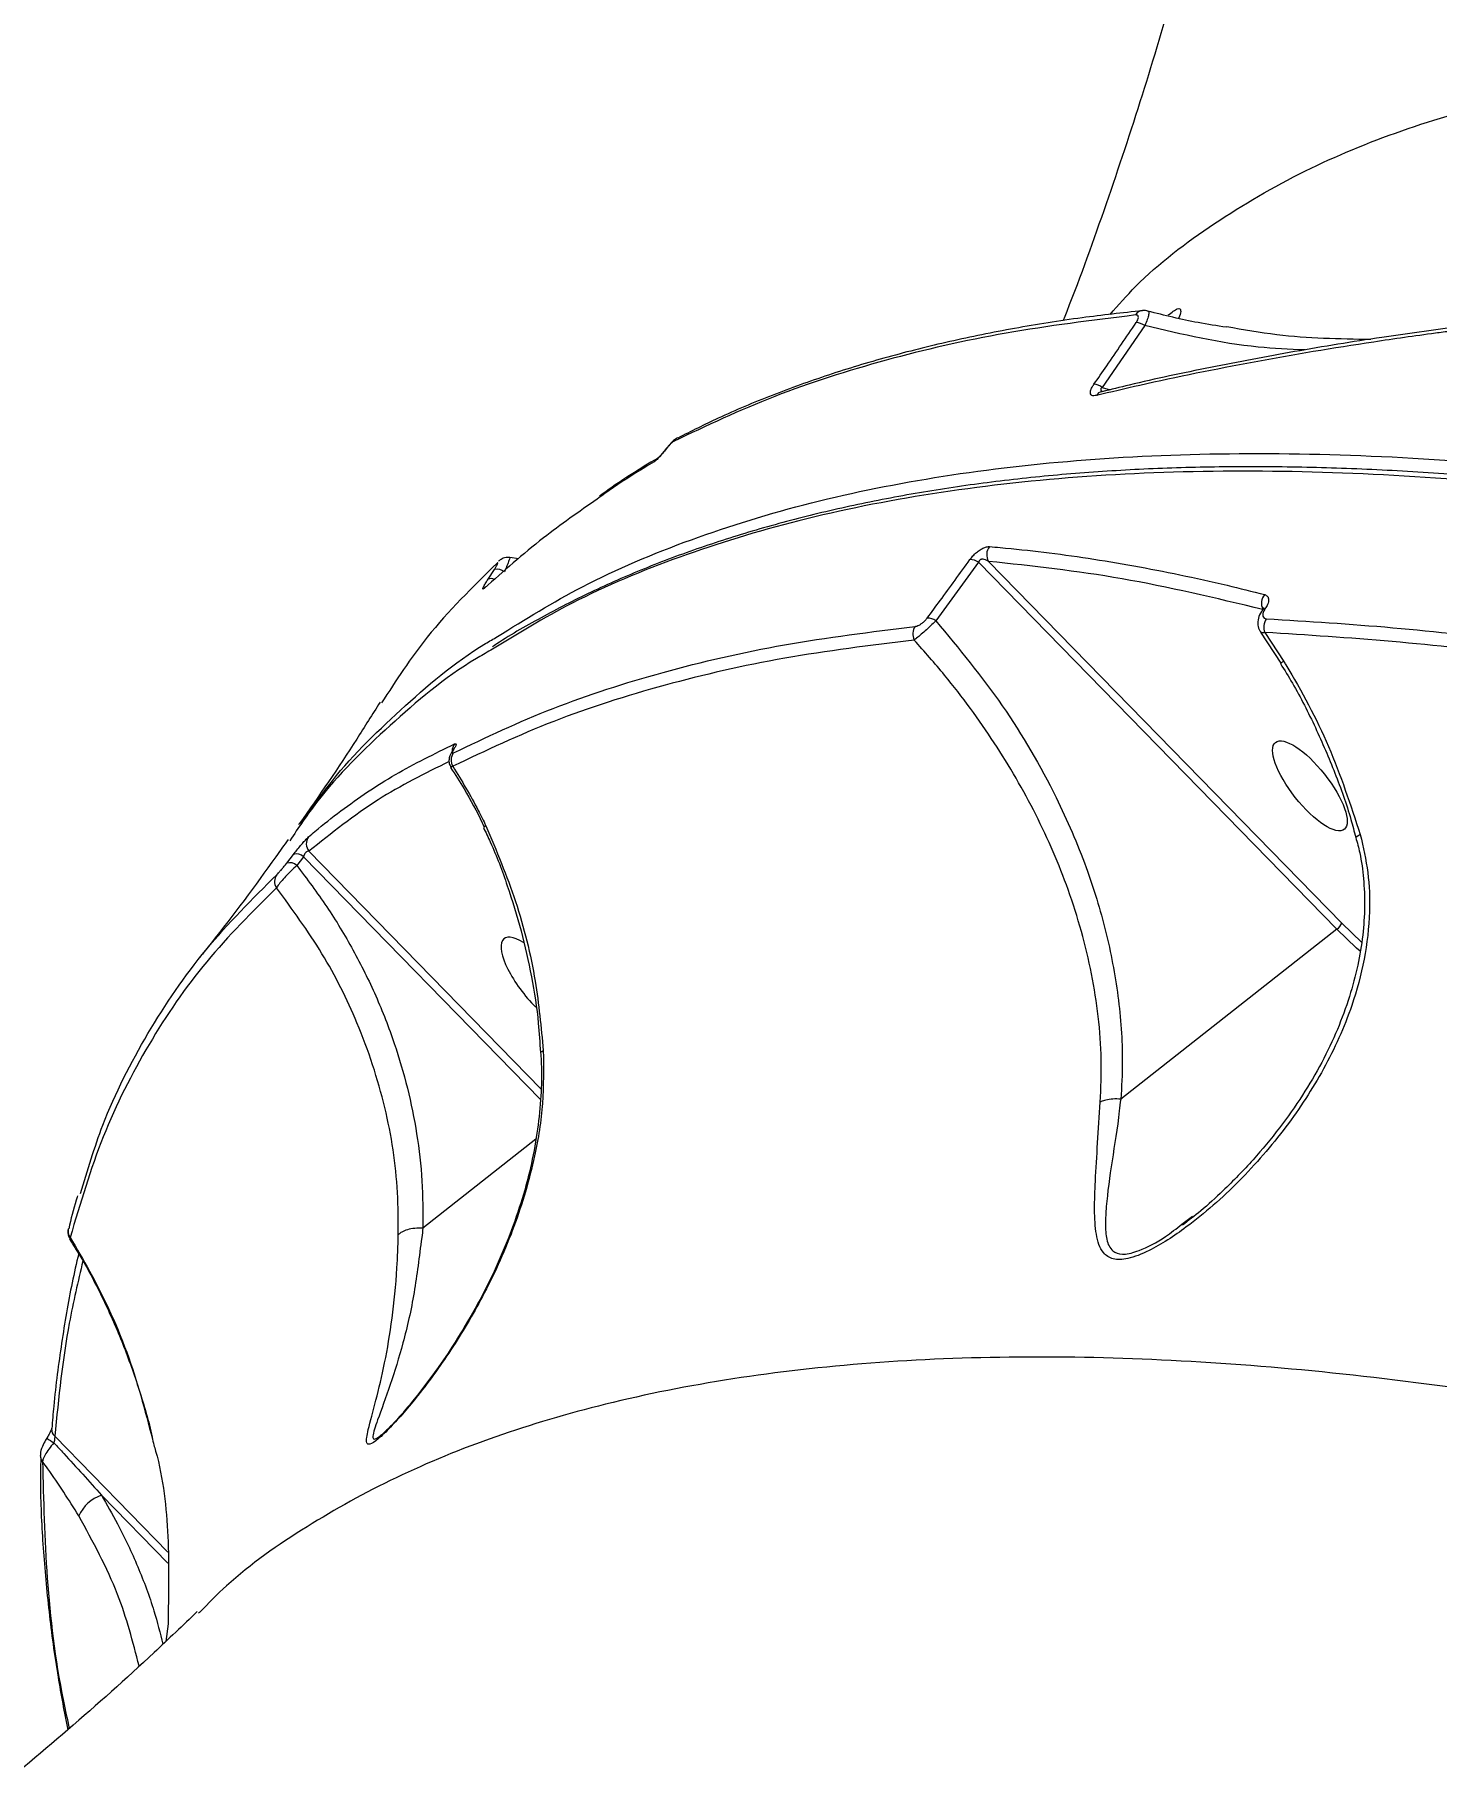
# Model space of a CAD drawing. Header units: millimetres. Extents: x -7151 to 6134, y -5040 to 5562.
# Drawn here: x -1906.1 to -1788, y -645.9 to -500.6 of the extents above; entities that cross this region are included whole.
import ezdxf

# ---------------------------------------------------------------- set-up
doc = ezdxf.new("R2010")
doc.units = ezdxf.units.MM
for name, color, linetype in [('DIKOM_ОБЪЕКТ', 7, 'Continuous'), ('DIKOM_РАЗМЕР_ЗОНА', 7, 'Continuous'), ('DIKOM_РАЗМЕР_ОБЪЕКТА', 7, 'Continuous')]:
    doc.layers.add(name, color=color, linetype=linetype)
doc.styles.add('style1', font='arial.ttf', dxfattribs={"width": 0.8})
doc.dimstyles.new('1-50', dxfattribs={"dimtxt": 300, "dimasz": 200, "dimexe": 100, "dimexo": 0, "dimgap": 100, "dimtad": 1, "dimtxsty": 'style1', "dimcen": 200, "dimclrd": 7, "dimclre": 7, "dimclrt": 7, "dimadec": 1, "dimazin": 2, "dimtfac": 1, "dimtmove": 0, "dimatfit": 2, "dimfxl": 0, "dimlwd": 25, "dimlwe": 18, "dimarcsym": 0})

# ---------------------------------------------------------------- blocks, each defined once
blk = doc.blocks.new('*D0')
at = {"layer": 'Defpoints', "color": 0, "transparency": 16777216}
for p in [(4133.55, 168.74), (-4567.47, -1241.13), (4133.55, -4153.12)]:
    blk.add_point(p, dxfattribs=at)
at = {"layer": 'DIKOM_РАЗМЕР_ОБЪЕКТА', "color": 7, "lineweight": 18, "transparency": 16777216}
for p, q in [((4133.55, 168.74), (4133.55, -4253.12)), ((-4567.47, -1241.13), (-4567.47, -4253.12))]:
    blk.add_line(p, q, dxfattribs=at)
at = {"layer": 'DIKOM_РАЗМЕР_ОБЪЕКТА', "color": 7, "lineweight": 25, "transparency": 16777216}
blk.add_line((-4367.47, -4153.12), (3933.55, -4153.12), dxfattribs=at)
at = {"layer": 'DIKOM_РАЗМЕР_ОБЪЕКТА', "color": 7, "transparency": 16777216}
for points in [[(-4367.47, -4119.79), (-4367.47, -4186.45), (-4567.47, -4153.12)], [(3933.55, -4119.79), (3933.55, -4186.45), (4133.55, -4153.12)]]:
    blk.add_solid(points, dxfattribs=at)
at = {"layer": 'DIKOM_РАЗМЕР_ОБЪЕКТА', "color": 7, "transparency": 16777216, "insert": (150.61, -3899.95), "char_height": 300, "attachment_point": 5, "style": 'style1'}
blk.add_mtext('8700', dxfattribs=at)
blk = doc.blocks.new('*D3')
at = {"layer": 'Defpoints', "color": 0, "transparency": 16777216}
for p in [(6133.55, 253.24), (-5802.46, -2467.19), (6133.55, -4939.78)]:
    blk.add_point(p, dxfattribs=at)
at = {"layer": 'DIKOM_РАЗМЕР_ЗОНА', "color": 7, "lineweight": 18, "transparency": 16777216}
for p, q in [((6133.55, 253.24), (6133.55, -5039.78)), ((-5802.46, -2467.19), (-5802.46, -5039.78))]:
    blk.add_line(p, q, dxfattribs=at)
at = {"layer": 'DIKOM_РАЗМЕР_ЗОНА', "color": 7, "lineweight": 25, "transparency": 16777216}
blk.add_line((-5602.46, -4939.78), (5933.55, -4939.78), dxfattribs=at)
at = {"layer": 'DIKOM_РАЗМЕР_ЗОНА', "color": 7, "transparency": 16777216}
for points in [[(-5602.46, -4906.44), (-5602.46, -4973.11), (-5802.46, -4939.78)], [(5933.55, -4906.44), (5933.55, -4973.11), (6133.55, -4939.78)]]:
    blk.add_solid(points, dxfattribs=at)
at = {"layer": 'DIKOM_РАЗМЕР_ЗОНА', "color": 7, "transparency": 16777216, "insert": (186.61, -4686.61), "char_height": 300, "attachment_point": 5, "style": 'style1'}
blk.add_mtext('11950', dxfattribs=at)

msp = doc.modelspace()

# ---------------------------------------------------------------- linework, layer by layer
at = {"layer": 'DIKOM_ОБЪЕКТ', "color": 7, "linetype": 'Continuous', "lineweight": 15}
for p, q in [((-1812.569, -525.096), (-1816.14, -530.303)), ((-1816.14, -530.303), (-1815.486, -530.5)), ((-1816.195, -530.649), (-1816.178, -530.645)), ((-1865.279, -544.752), (-1866.029, -544.616)), ((-1825.725, -544.956), (-1795.974, -575.424)), ((-1867.86, -546.446), (-1867.34, -545.642)), ((-1826.556, -545.031), (-1830.157, -549.962)), ((-1796.38, -575.935), (-1826.556, -545.031)), ((-1868.05, -547.065), (-1868.05, -547.065)), ((-1802.83, -550.91), (-1801.097, -553.532)), ((-1802.45, -550.943), (-1800.865, -553.374)), ((-1884.827, -570.367), (-1884.258, -569.632)), ((-1882.95, -569.363), (-1863.421, -589.364)), ((-1883.405, -569.825), (-1883.975, -570.562)), ((-1863.447, -590.264), (-1883.405, -569.825)), ((-1796.38, -575.935), (-1814.57, -590.234)), ((-1863.848, -593.62), (-1873.365, -601.101)), ((-1809.441, -600.776), (-1808.537, -600.103)), ((-1903.061, -601.885), (-1903.092, -601.981)), ((-1904.626, -617.981), (-1904.624, -617.963)), ((-1904.365, -618.627), (-1894.836, -628.385)), ((-1894.834, -629.314), (-1900.427, -623.586)), ((-1892.182, -633.464), (-1892.247, -633.527)), ((-1894.819, -634.413), (-1895.01, -635.905))]:
    msp.add_line(p, q, dxfattribs=at)
at = {"layer": 'DIKOM_ОБЪЕКТ', "color": 7, "linetype": 'Continuous', "lineweight": 15, "flags": 128}
for points in [[(-1868.188, -547.229), (-1868.094, -547.108), (-1868.05, -547.065)], [(-1870.864, -560.892), (-1870.851, -560.872), (-1870.76, -560.774)], [(-1868.05, -567.225), (-1868.158, -567.298), (-1868.192, -567.337)], [(-1868.192, -567.337), (-1868.192, -567.338), (-1868.191, -567.339)], [(-1795.974, -575.424), (-1794.293, -577.037), (-1794.292, -577.038)], [(-1794.436, -577.787), (-1794.738, -577.516), (-1796.38, -575.935)]]:
    msp.add_lwpolyline(points, dxfattribs=at)
at = {"layer": 'DIKOM_ОБЪЕКТ', "color": 7, "linetype": 'Continuous', "lineweight": 15}
for centre, radius, start, end in [((-1812.666, -524.623), 0.798, 95.59725, 148.41352), ((-1813.402, -526.332), 1.491, 56.03892, 85.64504), ((-1816.987, -531.511), 1.476, 54.95585, 84.74112), ((-1816.027, -531.338), 0.709, 103.71768, 150.35298), ((-1851.527, -535.305), 0.845, 116.3685, 147.70379), ((-1853.196, -536.991), 0.813, 121.05361, 147.9766), ((-1827.278, -546.06), 1.258, 54.95842, 90.62554), ((-1824.788, -544.393), 1.092, 141.51482, 211.02191), ((-1867.642, -547.035), 0.628, 60.50209, 110.32227), ((-1867.111, -546.603), 0.987, 50.82555, 103.36217), ((-1801.613, -548.487), 1.124, 138.99131, 205.76832), ((-1802.447, -549.218), 0.276, 85.54435, 141.73845), ((-1830.983, -551.079), 1.118, 144.2425, 206.31825), ((-1830.89, -550.97), 1.246, 53.93276, 89.70247), ((-1801.347, -550.484), 1.195, 144.26742, 202.61306), ((-1799.944, -555.01), 1.877, 119.36045, 128.58448), ((-1869.915, -560.923), 0.982, 142.37277, 180.78743), ((-1869.98, -561.681), 1.009, 143.71954, 211.52347), ((-1882.197, -568.735), 0.981, 143.78791, 219.8304), ((-1883.992, -570.439), 0.85, 46.30301, 108.2387), ((-1884.563, -571.174), 0.848, 46.13358, 108.10748), ((-1884.887, -571.909), 0.962, 143.4076, 213.68199), ((-1797.048, -574.986), 1.16, 305.16181, 337.81939), ((-1902.355, -601.35), 0.886, 166.58161, 217.12691), ((-1886.405, -590.215), 34.113, 236.90403, 238.10524), ((-1903.794, -618.02), 0.833, 177.31335, 226.6976), ((-1904.731, -620.229), 0.845, 181.36745, 218.7325), ((-1899.368, -626.666), 3.257, 108.97707, 155.76999), ((-2079.514, -295.771), 486.881, 299.70349, 316.63633)]:
    msp.add_arc(centre, radius, start, end, dxfattribs=at)
msp.add_ellipse((-1798.656, -563.856), major_axis=(2.898, -3.658), ratio=0.3365328, dxfattribs=at)
for start_param, end_param in [(3.2705296, 5.0436079), (2.3830364, 3.2705296)]:
    msp.add_ellipse((-1863.629, -580.384), major_axis=(2.898, -3.658), ratio=0.3365328, start_param=start_param, end_param=end_param, dxfattribs=at)
for points, knots in [([(-1806.67, -483.124), (-1807.018, -484.656), (-1808.084, -489.343), (-1810.175, -497.065), (-1812.918, -506.313), (-1816.004, -515.448), (-1818.184, -521.582), (-1819.426, -524.625), (-1819.456, -524.698)], [0, 0, 0, 0, 0.1069035, 0.3270397, 0.5483951, 0.7709071, 0.9944836, 1, 1, 1, 1]), ([(-1815.486, -524.166), (-1814.786, -523.369), (-1812.262, -520.491), (-1806.824, -516.403), (-1799.362, -512.008), (-1791.057, -508.569), (-1782.094, -505.961), (-1772.21, -504.114), (-1761.409, -503.055), (-1749.705, -502.804), (-1737.431, -503.356), (-1724.659, -504.668), (-1711.468, -506.685), (-1697.574, -509.439), (-1682.981, -512.963), (-1667.763, -517.199), (-1657.216, -520.626), (-1651.944, -522.339)], [0, 0, 0, 0, 0.0279772, 0.1009053, 0.1738339, 0.2423302, 0.3108796, 0.3793764, 0.4498698, 0.5204187, 0.5909126, 0.6581698, 0.7254759, 0.7927332, 0.8618044, 0.9309276, 1, 1, 1, 1]), ([(-1813.346, -524.205), (-1817.036, -524.664), (-1824.415, -525.583), (-1834.506, -527.92), (-1843.917, -530.906), (-1849.467, -533.538), (-1852.242, -534.853)], [0, 0, 0, 0, 0.2486153, 0.4972332, 0.7486167, 1, 1, 1, 1]), ([(-1812.744, -523.845), (-1814.454, -524.032), (-1818.145, -524.437), (-1823.556, -525.31), (-1829.019, -526.409), (-1834.242, -527.717), (-1839.233, -529.227), (-1843.988, -530.947), (-1848.226, -532.715), (-1850.769, -534.004), (-1851.892, -534.573)], [0, 0, 0, 0, 0.11321359, 0.2443173, 0.37524928, 0.50576824, 0.63591419, 0.76612988, 0.89671191, 1, 1, 1, 1]), ([(-1813.289, -524.846), (-1813.259, -524.799), (-1813.183, -524.68), (-1813.104, -524.49), (-1813.095, -524.32), (-1813.172, -524.209), (-1813.284, -524.206), (-1813.346, -524.205)], [0, 0, 0, 0, 0.1208302, 0.3075601, 0.5229591, 0.7374192, 1, 1, 1, 1]), ([(-1812.305, -523.873), (-1812.369, -523.854), (-1812.52, -523.809), (-1812.669, -523.828), (-1812.755, -523.839)], [0, 0, 0, 0, 0.4219603, 1, 1, 1, 1]), ([(-1812.304, -523.885), (-1812.286, -523.883), (-1812.215, -523.875), (-1812.208, -524.069), (-1812.296, -524.445), (-1812.445, -524.825), (-1812.548, -525.049), (-1812.569, -525.096)], [0, 0, 0, 0, 0.0994429, 0.3899208, 0.6664306, 0.9308128, 1, 1, 1, 1]), ([(-1805.689, -525.238), (-1806.485, -525.117), (-1808.714, -524.778), (-1810.899, -524.236), (-1812.304, -523.887)], [0, 0, 0, 0, 0.3571368, 1, 1, 1, 1]), ([(-1810.592, -524.204), (-1810.301, -523.986), (-1809.698, -523.535), (-1809.501, -523.762), (-1809.548, -524.131), (-1809.688, -524.42), (-1809.715, -524.475)], [0, 0, 0, 0, 0.3040788, 0.6296134, 0.9291451, 1, 1, 1, 1]), ([(-1816.852, -530.041), (-1816.492, -529.525), (-1815.289, -527.802), (-1814.113, -526.063), (-1813.289, -524.846)], [0, 0, 0, 0, 0.29966177, 1, 1, 1, 1]), ([(-1786.775, -525.571), (-1787.213, -525.628), (-1789.406, -525.916), (-1795.032, -526.718), (-1803.422, -528.126), (-1811.117, -529.688), (-1815.425, -530.701), (-1816.643, -530.987)], [0, 0, 0, 0, 0.04137431, 0.20687375, 0.53814958, 0.86943347, 1, 1, 1, 1]), ([(-1786.27, -525.22), (-1788.389, -525.503), (-1793.047, -526.127), (-1799.971, -527.265), (-1807.058, -528.606), (-1812.454, -529.742), (-1815.408, -530.478), (-1816.172, -530.668)], [0, 0, 0, 0, 0.200193, 0.4400578, 0.6789812, 0.9169861, 1, 1, 1, 1]), ([(-1799.098, -527.152), (-1800.405, -527.094), (-1804.959, -526.892), (-1809.402, -525.843), (-1812.569, -525.096)], [0, 0, 0, 0, 0.28699134, 1, 1, 1, 1]), ([(-1805.663, -525.175), (-1804.258, -525.424), (-1800.258, -526.134), (-1796.183, -526.204), (-1793.54, -526.249)], [0, 0, 0, 0, 0.3511071, 1, 1, 1, 1]), ([(-1816.643, -530.987), (-1816.779, -531.003), (-1817.005, -531.031), (-1817.155, -530.862), (-1817.153, -530.614), (-1817.033, -530.318), (-1816.906, -530.124), (-1816.852, -530.041)], [0, 0, 0, 0, 0.3037862, 0.5023398, 0.7016946, 0.8733379, 1, 1, 1, 1]), ([(-1816.14, -530.303), (-1816.173, -530.325), (-1816.228, -530.361), (-1816.271, -530.423), (-1816.282, -530.476), (-1816.264, -530.529), (-1816.228, -530.572), (-1816.191, -530.589), (-1816.178, -530.595)], [0, 0, 0, 0, 0.2350941, 0.3921653, 0.5174894, 0.6866102, 0.8938504, 1, 1, 1, 1]), ([(-1816.196, -530.648), (-1816.2, -530.649), (-1816.209, -530.652), (-1816.203, -530.651), (-1816.2, -530.651)], [0, 0, 0, 0, 0.4336606, 1, 1, 1, 1]), ([(-1851.911, -534.556), (-1851.972, -534.59), (-1852.148, -534.686), (-1852.409, -534.923), (-1852.74, -535.28), (-1852.955, -535.57), (-1853.047, -535.694)], [0, 0, 0, 0, 0.1369152, 0.3942248, 0.7407952, 1, 1, 1, 1]), ([(-1867.086, -551.291), (-1864.752, -549.842), (-1859.764, -546.744), (-1850.903, -543.003), (-1840.794, -539.876), (-1829.691, -537.642), (-1817.661, -536.26), (-1804.743, -535.735), (-1791, -536.066), (-1776.495, -537.252), (-1761.974, -539.206), (-1747.564, -541.792), (-1733.38, -544.878), (-1718.713, -548.592), (-1703.63, -552.918), (-1688.267, -557.813), (-1672.665, -563.264), (-1658.521, -568.586), (-1649.491, -572.242), (-1645.812, -573.731)], [0, 0, 0, 0, 0.0569205, 0.1216363, 0.1861487, 0.2506605, 0.3153765, 0.3801956, 0.4450145, 0.5097308, 0.5742427, 0.6297195, 0.685491, 0.741328, 0.797165, 0.8529365, 0.9076538, 0.9623711, 1, 1, 1, 1]), ([(-1852.926, -535.56), (-1853.034, -535.697), (-1853.251, -535.973), (-1853.569, -536.31), (-1853.775, -536.49), (-1853.865, -536.547), (-1853.885, -536.56)], [0, 0, 0, 0, 0.3053655, 0.611559, 0.9126129, 1, 1, 1, 1]), ([(-1852.826, -535.392), (-1852.888, -535.478), (-1853.04, -535.684), (-1853.277, -535.966), (-1853.478, -536.176), (-1853.586, -536.272), (-1853.629, -536.304), (-1853.622, -536.299), (-1853.621, -536.298)], [0, 0, 0, 0, 0.1989719, 0.4811006, 0.7022297, 0.8656552, 0.9763054, 1, 1, 1, 1]), ([(-1852.242, -534.853), (-1852.259, -534.863), (-1852.322, -534.899), (-1852.472, -535.028), (-1852.696, -535.266), (-1852.85, -535.462), (-1852.926, -535.56)], [0, 0, 0, 0, 0.1085106, 0.3983102, 0.6996003, 1, 1, 1, 1]), ([(-1646.883, -575.247), (-1650.563, -573.758), (-1660.475, -569.745), (-1676.337, -563.815), (-1694.311, -557.667), (-1711.984, -552.252), (-1729.285, -547.61), (-1746.143, -543.778), (-1762.186, -540.84), (-1777.379, -538.786), (-1791.705, -537.584), (-1805.397, -537.217), (-1818.381, -537.72), (-1830.588, -539.116), (-1841.762, -541.366), (-1851.852, -544.47), (-1860.54, -548.089), (-1865.407, -551.069), (-1867.642, -552.438)], [0, 0, 0, 0, 0.0377969, 0.1018236, 0.165899, 0.2299264, 0.2958128, 0.3617532, 0.4276401, 0.4916667, 0.5557423, 0.6197695, 0.6856563, 0.7515966, 0.8174829, 0.8815089, 0.9455845, 1, 1, 1, 1]), ([(-1646.246, -574.903), (-1647.544, -574.366), (-1651.972, -572.536), (-1659.445, -569.6), (-1668.646, -566.097), (-1677.72, -562.799), (-1686.656, -559.698), (-1695.451, -556.798), (-1704.11, -554.096), (-1712.637, -551.59), (-1721.035, -549.28), (-1729.305, -547.165), (-1737.449, -545.244), (-1745.471, -543.518), (-1753.372, -541.986), (-1761.145, -540.65), (-1768.766, -539.513), (-1776.204, -538.583), (-1783.436, -537.862), (-1790.461, -537.35), (-1797.28, -537.046), (-1803.898, -536.95), (-1810.316, -537.061), (-1816.536, -537.38), (-1822.56, -537.906), (-1828.389, -538.641), (-1834.025, -539.585), (-1839.465, -540.739), (-1844.696, -542.098), (-1849.697, -543.66), (-1854.446, -545.421), (-1858.946, -547.371), (-1863.167, -549.536), (-1866.008, -551.133), (-1867.374, -552.064), (-1867.494, -552.145)], [0, 0, 0, 0, 0.01328186, 0.04529186, 0.07731374, 0.10918977, 0.14092106, 0.17254241, 0.20408877, 0.23559802, 0.26710586, 0.29864146, 0.33023396, 0.36192209, 0.39373928, 0.42572289, 0.45777732, 0.48973513, 0.52153639, 0.55321687, 0.58481379, 0.61636163, 0.64789645, 0.67944991, 0.71104781, 0.74272538, 0.77451639, 0.80645522, 0.83850939, 0.87051664, 0.90232959, 0.93398936, 0.96552716, 0.99697434, 1, 1, 1, 1]), ([(-1853.885, -536.56), (-1854.143, -536.718), (-1855.431, -537.509), (-1857.082, -538.532), (-1858.341, -539.458), (-1858.675, -539.704)], [0, 0, 0, 0, 0.1551677, 0.7759084, 1, 1, 1, 1]), ([(-1853.618, -536.299), (-1853.701, -536.347), (-1855.318, -537.283), (-1856.94, -538.335), (-1858.383, -539.383), (-1858.48, -539.453)], [0, 0, 0, 0, 0.0476977, 0.9362121, 1, 1, 1, 1]), ([(-1858.675, -539.704), (-1860.215, -540.781), (-1863.642, -543.177), (-1866.574, -545.79), (-1868.188, -547.229)], [0, 0, 0, 0, 0.4493168, 1, 1, 1, 1]), ([(-1866.035, -544.651), (-1866.049, -544.646), (-1866.151, -544.609), (-1866.347, -544.627), (-1866.583, -544.682), (-1866.769, -544.776), (-1866.902, -544.874), (-1866.964, -544.934), (-1866.993, -544.961)], [0, 0, 0, 0, 0.0377092, 0.2870244, 0.4995063, 0.687001, 0.8544604, 1, 1, 1, 1]), ([(-1866.035, -544.649), (-1866.034, -544.647), (-1866.016, -544.614), (-1866.052, -544.739), (-1866.16, -545.033), (-1866.321, -545.438), (-1866.443, -545.73), (-1866.488, -545.837)], [0, 0, 0, 0, 0.0128346, 0.2903442, 0.5650271, 0.8397651, 1, 1, 1, 1]), ([(-1830.884, -549.724), (-1830.521, -549.235), (-1829.31, -547.603), (-1828.123, -545.956), (-1827.292, -544.803)], [0, 0, 0, 0, 0.29963751, 1, 1, 1, 1]), ([(-1827.292, -544.803), (-1827.212, -544.699), (-1827.05, -544.49), (-1826.742, -544.2), (-1826.423, -543.964), (-1826.102, -543.794), (-1825.837, -543.712), (-1825.7, -543.713), (-1825.644, -543.713)], [0, 0, 0, 0, 0.1642667, 0.3291066, 0.4897089, 0.6616052, 0.861281, 1, 1, 1, 1]), ([(-1825.725, -544.956), (-1825.772, -544.926), (-1825.883, -544.856), (-1826.059, -544.785), (-1826.224, -544.76), (-1826.335, -544.776), (-1826.403, -544.802), (-1826.46, -544.839), (-1826.508, -544.894), (-1826.541, -544.96), (-1826.551, -545.006), (-1826.556, -545.031)], [0, 0, 0, 0, 0.1853364, 0.4305531, 0.6103454, 0.6934336, 0.7463844, 0.8083033, 0.866777, 0.9297972, 1, 1, 1, 1]), ([(-1802.611, -549.002), (-1806.622, -548.048), (-1814.656, -546.138), (-1822.031, -545.35), (-1825.725, -544.956)], [0, 0, 0, 0, 0.49917979, 1, 1, 1, 1]), ([(-1825.644, -543.713), (-1825.342, -543.738), (-1823.834, -543.865), (-1819.854, -544.288), (-1813.542, -545.248), (-1807.275, -546.546), (-1803.522, -547.484), (-1802.461, -547.75)], [0, 0, 0, 0, 0.0413708, 0.2068695, 0.5381556, 0.8694348, 1, 1, 1, 1]), ([(-1867.105, -545.102), (-1869.16, -547.112), (-1872.847, -550.719), (-1875.619, -554.986), (-1876.846, -556.874)], [0, 0, 0, 0, 0.5573138, 1, 1, 1, 1]), ([(-1868.188, -547.229), (-1868.231, -547.264), (-1868.317, -547.333), (-1868.322, -547.261), (-1868.234, -547.063), (-1868.071, -546.778), (-1867.927, -546.551), (-1867.86, -546.446)], [0, 0, 0, 0, 0.2131233, 0.4265165, 0.6305853, 0.8288943, 1, 1, 1, 1]), ([(-1867.34, -545.642), (-1867.294, -545.571), (-1867.199, -545.42), (-1867.092, -545.23), (-1867.032, -545.097), (-1867.03, -545.043), (-1867.08, -545.082), (-1867.105, -545.102)], [0, 0, 0, 0, 0.1797397, 0.3800286, 0.581193, 0.7906257, 1, 1, 1, 1]), ([(-1802.461, -547.75), (-1802.371, -547.791), (-1802.192, -547.874), (-1802.115, -548.171), (-1802.182, -548.539), (-1802.349, -548.816), (-1802.425, -548.942)], [0, 0, 0, 0, 0.2591805, 0.5177561, 0.7812303, 1, 1, 1, 1]), ([(-1802.657, -549.053), (-1802.768, -549.232), (-1802.99, -549.591), (-1803.071, -550.151), (-1803.003, -550.62), (-1802.848, -550.822), (-1802.798, -550.886)], [0, 0, 0, 0, 0.3092867, 0.6198139, 0.8791118, 1, 1, 1, 1]), ([(-1802.555, -548.842), (-1802.554, -548.839), (-1802.552, -548.829), (-1802.579, -548.905), (-1802.62, -548.99), (-1802.665, -549.048), (-1802.666, -549.049)], [0, 0, 0, 0, 0.185582, 0.5829026, 0.9910809, 1, 1, 1, 1]), ([(-1802.425, -548.942), (-1802.448, -548.977), (-1802.54, -549.116), (-1802.63, -549.349), (-1802.63, -549.582), (-1802.53, -549.744), (-1802.388, -549.772), (-1802.317, -549.786)], [0, 0, 0, 0, 0.0799337, 0.3181459, 0.5556443, 0.7774705, 1, 1, 1, 1]), ([(-1870.793, -561.084), (-1868.049, -559.781), (-1862.561, -557.175), (-1853.199, -554.186), (-1843.082, -551.823), (-1835.621, -550.891), (-1831.891, -550.425)], [0, 0, 0, 0, 0.2486155, 0.4972312, 0.7486175, 1, 1, 1, 1]), ([(-1830.157, -549.962), (-1830.303, -550.104), (-1830.597, -550.388), (-1831.074, -550.82), (-1831.512, -551.2), (-1831.812, -551.445), (-1831.943, -551.543), (-1831.985, -551.574)], [0, 0, 0, 0, 0.2220552, 0.4443254, 0.6650567, 0.8922581, 1, 1, 1, 1]), ([(-1831.891, -550.425), (-1831.881, -550.424), (-1831.815, -550.416), (-1831.679, -550.377), (-1831.469, -550.269), (-1831.256, -550.118), (-1831.049, -549.929), (-1830.939, -549.792), (-1830.884, -549.724)], [0, 0, 0, 0, 0.0355384, 0.2575359, 0.4483567, 0.6282063, 0.8143116, 1, 1, 1, 1]), ([(-1830.157, -549.962), (-1828.219, -552.305), (-1824.345, -556.989), (-1820.259, -564.054), (-1817.487, -570.46), (-1815.762, -576.075), (-1814.723, -581.555), (-1814.369, -586.302), (-1814.517, -589.184), (-1814.57, -590.234)], [0, 0, 0, 0, 0.1992601, 0.3984564, 0.5429336, 0.6708096, 0.7989908, 0.9267418, 1, 1, 1, 1]), ([(-1802.317, -549.786), (-1798.796, -550.003), (-1791.754, -550.435), (-1780.622, -551.699), (-1769.117, -553.374), (-1761.103, -554.902), (-1757.095, -555.666)], [0, 0, 0, 0, 0.2491245, 0.4982459, 0.7491246, 1, 1, 1, 1]), ([(-1883.686, -567.234), (-1882.922, -566.088), (-1880.544, -562.516), (-1875.298, -557.416), (-1870.496, -553.26), (-1867.42, -551.484), (-1867.086, -551.291)], [0, 0, 0, 0, 0.1820383, 0.567207, 0.9529883, 1, 1, 1, 1]), ([(-1831.985, -551.574), (-1835.671, -552.033), (-1843.043, -552.951), (-1853.123, -555.285), (-1862.524, -558.267), (-1868.068, -560.895), (-1870.84, -562.209)], [0, 0, 0, 0, 0.248616, 0.4972316, 0.7486155, 1, 1, 1, 1]), ([(-1816.308, -590.478), (-1816.263, -589.288), (-1816.128, -585.687), (-1816.876, -579.651), (-1818.8, -572.73), (-1821.62, -566.219), (-1825.133, -560.177), (-1828.676, -555.313), (-1831.119, -552.553), (-1831.985, -551.574)], [0, 0, 0, 0, 0.0853588, 0.2582634, 0.4312943, 0.5912914, 0.7518403, 0.9119615, 1, 1, 1, 1]), ([(-1802.45, -550.943), (-1802.564, -550.964), (-1802.74, -550.997), (-1802.779, -550.915), (-1802.793, -550.886)], [0, 0, 0, 0, 0.6477428, 1, 1, 1, 1]), ([(-1757.29, -556.822), (-1761.264, -556.064), (-1769.212, -554.548), (-1780.678, -552.871), (-1791.825, -551.599), (-1798.908, -551.162), (-1802.45, -550.943)], [0, 0, 0, 0, 0.2491187, 0.4982406, 0.7491183, 1, 1, 1, 1]), ([(-1867.642, -552.438), (-1868.05, -552.67), (-1871.25, -554.489), (-1876.198, -558.725), (-1881.465, -563.828), (-1883.835, -567.381), (-1884.565, -568.475)], [0, 0, 0, 0, 0.0562775, 0.4420983, 0.828228, 1, 1, 1, 1]), ([(-1801.139, -553.558), (-1800.797, -554.107), (-1799.714, -555.848), (-1798.163, -558.927), (-1796.521, -562.76), (-1795.402, -565.861), (-1794.931, -567.696), (-1794.802, -568.201)], [0, 0, 0, 0, 0.1209021, 0.3830669, 0.6433134, 0.9018762, 1, 1, 1, 1]), ([(-1800.865, -553.374), (-1800.806, -553.47), (-1799.394, -555.772), (-1796.867, -560.51), (-1795.239, -565.459), (-1794.417, -567.958)], [0, 0, 0, 0, 0.0209756, 0.5055735, 1, 1, 1, 1]), ([(-1876.965, -556.798), (-1877.616, -557.842), (-1879.781, -561.315), (-1882.123, -564.725), (-1883.803, -567.103), (-1883.826, -567.135)], [0, 0, 0, 0, 0.297738, 0.9904327, 1, 1, 1, 1]), ([(-1882.988, -568.155), (-1882.812, -568.004), (-1881.927, -567.247), (-1879.571, -565.389), (-1875.744, -562.802), (-1872.377, -561.15), (-1870.692, -560.324)], [0, 0, 0, 0, 0.0480591, 0.240321, 0.61988, 1, 1, 1, 1]), ([(-1870.854, -560.89), (-1870.941, -561.025), (-1871.079, -561.241), (-1871.172, -561.629), (-1871.155, -561.979), (-1871.05, -562.181), (-1870.997, -562.281)], [0, 0, 0, 0, 0.3700499, 0.590027, 0.7962533, 1, 1, 1, 1]), ([(-1870.76, -560.774), (-1870.787, -560.818), (-1870.855, -560.929), (-1870.905, -561.051), (-1870.896, -561.122), (-1870.827, -561.096), (-1870.793, -561.084)], [0, 0, 0, 0, 0.1836084, 0.4625498, 0.7309858, 1, 1, 1, 1]), ([(-1870.783, -560.754), (-1870.783, -560.754), (-1870.784, -560.754), (-1870.805, -560.798), (-1870.845, -560.86), (-1870.865, -560.892)], [0, 0, 0, 0, 0.186906, 0.5828964, 1, 1, 1, 1]), ([(-1870.692, -560.324), (-1870.647, -560.312), (-1870.557, -560.287), (-1870.563, -560.413), (-1870.648, -560.595), (-1870.735, -560.735), (-1870.76, -560.774)], [0, 0, 0, 0, 0.2927206, 0.5850102, 0.8819953, 1, 1, 1, 1]), ([(-1871.144, -561.803), (-1873.188, -562.819), (-1877.436, -564.931), (-1881.066, -567.849), (-1882.95, -569.363)], [0, 0, 0, 0, 0.48100352, 1, 1, 1, 1]), ([(-1871.024, -562.303), (-1870.638, -562.903), (-1869.667, -564.413), (-1868.751, -566.112), (-1868.252, -567.221), (-1868.197, -567.342)], [0, 0, 0, 0, 0.3696939, 0.9309212, 1, 1, 1, 1]), ([(-1870.84, -562.209), (-1870.912, -562.256), (-1871, -562.314), (-1870.985, -562.282), (-1870.982, -562.276)], [0, 0, 0, 0, 0.81333199, 1, 1, 1, 1]), ([(-1870.84, -562.209), (-1870.093, -563.428), (-1869.092, -565.062), (-1868.261, -566.788), (-1868.05, -567.225)], [0, 0, 0, 0, 0.7468327, 1, 1, 1, 1]), ([(-1884.258, -569.632), (-1884.161, -569.509), (-1883.968, -569.262), (-1883.651, -568.876), (-1883.364, -568.542), (-1883.13, -568.287), (-1883.035, -568.198), (-1882.988, -568.155)], [0, 0, 0, 0, 0.2064396, 0.4133768, 0.6141216, 0.8134403, 1, 1, 1, 1]), ([(-1868.257, -567.369), (-1868.061, -567.772), (-1867.289, -569.362), (-1866.214, -572.263), (-1865.038, -576.048), (-1864.177, -579.923), (-1863.634, -583.349), (-1863.508, -585.479), (-1863.46, -586.297)], [0, 0, 0, 0, 0.06795, 0.2678499, 0.469038, 0.6711458, 0.8737687, 1, 1, 1, 1]), ([(-1868.05, -567.225), (-1867.165, -569.325), (-1865.376, -573.568), (-1863.804, -579.965), (-1863.403, -584.199), (-1863.219, -586.149)], [0, 0, 0, 0, 0.3460035, 0.6987441, 1, 1, 1, 1]), ([(-1794.417, -567.958), (-1794.174, -569.019), (-1793.686, -571.144), (-1793.563, -574.705), (-1793.994, -578.483), (-1795.218, -582.985), (-1797.39, -587.78), (-1800.64, -592.728), (-1804.547, -597.247), (-1808.03, -600.302), (-1810.634, -602.118), (-1812.312, -603.086), (-1813.938, -603.734), (-1815.289, -603.785), (-1816.252, -603.132), (-1816.707, -601.663), (-1816.823, -599.567), (-1816.723, -596.978), (-1816.54, -593.975), (-1816.385, -591.644), (-1816.308, -590.478)], [0, 0, 0, 0, 0.0482062, 0.0964668, 0.156482, 0.2165955, 0.3050915, 0.393743, 0.4869562, 0.5799892, 0.6113358, 0.6426226, 0.6797843, 0.7100218, 0.7402856, 0.7862477, 0.8340948, 0.8820747, 0.9410315, 1, 1, 1, 1]), ([(-1794.796, -568.203), (-1794.677, -568.632), (-1794.363, -569.762), (-1794.11, -571.71), (-1794.015, -574.033), (-1794.175, -576.48), (-1794.602, -579.022), (-1795.312, -581.683), (-1796.322, -584.426), (-1797.651, -587.213), (-1799.282, -589.986), (-1801.218, -592.727), (-1803.455, -595.415), (-1805.698, -597.723), (-1807.715, -599.572), (-1808.879, -600.459), (-1809.398, -600.855)], [0, 0, 0, 0, 0.034541, 0.0909031, 0.1504749, 0.2134213, 0.2800397, 0.350639, 0.4282563, 0.5092483, 0.5942775, 0.6836763, 0.7774668, 0.875761, 0.9446141, 1, 1, 1, 1]), ([(-1794.742, -568.188), (-1794.752, -568.181), (-1794.789, -568.155), (-1794.661, -568.075), (-1794.507, -567.998), (-1794.439, -567.967), (-1794.417, -567.958)], [0, 0, 0, 0, 0.19853511, 0.71337963, 0.90790493, 1, 1, 1, 1]), ([(-1884.707, -568.374), (-1885.052, -568.859), (-1887.152, -571.809), (-1889.605, -575.147), (-1891.844, -577.919), (-1892.17, -578.323)], [0, 0, 0, 0, 0.143957, 0.8752085, 1, 1, 1, 1]), ([(-1882.95, -569.363), (-1882.982, -569.359), (-1883.045, -569.352), (-1883.146, -569.397), (-1883.22, -569.462), (-1883.277, -569.531), (-1883.316, -569.592), (-1883.369, -569.698), (-1883.389, -569.769), (-1883.405, -569.825)], [0, 0, 0, 0, 0.20674883, 0.40490711, 0.53984246, 0.59053649, 0.72942547, 0.7856667, 1, 1, 1, 1]), ([(-1883.975, -570.562), (-1884.134, -570.71), (-1884.452, -571.005), (-1884.928, -571.494), (-1885.327, -571.942), (-1885.576, -572.26), (-1885.658, -572.395), (-1885.687, -572.443)], [0, 0, 0, 0, 0.22229145, 0.44478651, 0.66375508, 0.88061037, 1, 1, 1, 1]), ([(-1885.659, -571.335), (-1885.635, -571.312), (-1885.579, -571.258), (-1885.438, -571.106), (-1885.246, -570.884), (-1885.027, -570.622), (-1884.893, -570.452), (-1884.827, -570.367)], [0, 0, 0, 0, 0.1487972, 0.3487873, 0.5572328, 0.7789596, 1, 1, 1, 1]), ([(-1883.975, -570.562), (-1883.114, -571.707), (-1881.393, -573.997), (-1879.181, -577.677), (-1877.269, -581.521), (-1875.263, -586.653), (-1873.974, -591.894), (-1873.365, -597.123), (-1873.365, -599.775), (-1873.365, -601.101)], [0, 0, 0, 0, 0.1264503, 0.252901, 0.3828696, 0.5128376, 0.7531085, 0.8765571, 1, 1, 1, 1]), ([(-1885.687, -572.443), (-1887.717, -574.465), (-1891.778, -578.511), (-1896.582, -585.556), (-1900.503, -593.253), (-1902.209, -599.008), (-1903.061, -601.885)], [0, 0, 0, 0, 0.2484747, 0.4969495, 0.7484731, 1, 1, 1, 1]), ([(-1902.189, -598.169), (-1901.604, -596.227), (-1900.162, -591.447), (-1896.628, -584.597), (-1891.832, -577.488), (-1887.717, -573.386), (-1885.659, -571.335)], [0, 0, 0, 0, 0.1844475, 0.4540944, 0.7270484, 1, 1, 1, 1]), ([(-1875.428, -601.672), (-1875.431, -600.477), (-1875.438, -596.889), (-1876.383, -590.845), (-1878.606, -584.097), (-1881.706, -577.873), (-1884.352, -574.263), (-1885.687, -572.443)], [0, 0, 0, 0, 0.116112, 0.3488586, 0.5873449, 0.7918586, 1, 1, 1, 1]), ([(-1645.836, -575.895), (-1647.119, -577.687), (-1650.844, -582.888), (-1657.207, -591.36), (-1665.004, -601.243), (-1673.054, -610.93), (-1681.348, -620.419), (-1689.883, -629.704), (-1698.652, -638.78), (-1707.654, -647.641), (-1716.88, -656.284), (-1726.328, -664.703), (-1735.991, -672.894), (-1745.865, -680.852), (-1755.943, -688.574), (-1766.222, -696.054), (-1776.694, -703.29), (-1787.355, -710.275), (-1798.198, -717.008), (-1809.218, -723.485), (-1820.408, -729.701), (-1831.763, -735.654), (-1843.276, -741.341), (-1854.942, -746.754), (-1864.844, -751.077), (-1870.872, -753.556), (-1872.924, -754.4)], [0, 0, 0, 0, 0.02281798, 0.06621832, 0.10961917, 0.15301943, 0.19642063, 0.23982082, 0.283221, 0.32662223, 0.37002161, 0.41342243, 0.45682191, 0.50022205, 0.54362086, 0.58702102, 0.63041987, 0.67381907, 0.71721814, 0.76061656, 0.80401526, 0.84741274, 0.89081089, 0.93420919, 0.97760653, 1, 1, 1, 1]), ([(-1863.219, -586.149), (-1863.201, -587.629), (-1863.165, -590.592), (-1863.967, -595.615), (-1865.566, -601.023), (-1867.977, -606.381), (-1870.77, -611.144), (-1873.139, -614.437), (-1874.943, -616.622), (-1876.105, -617.905), (-1877.176, -618.937), (-1877.875, -619.385), (-1878.113, -619.225), (-1878.105, -618.754), (-1877.877, -617.682), (-1877.324, -615.673), (-1876.535, -612.464), (-1875.92, -608.747), (-1875.546, -605.081), (-1875.46, -602.607), (-1875.428, -601.672)], [0, 0, 0, 0, 0.0640662, 0.1282393, 0.2170703, 0.3060333, 0.383344, 0.4604824, 0.4901546, 0.5197427, 0.5505463, 0.5816399, 0.6087094, 0.6342437, 0.6598515, 0.7316562, 0.8036995, 0.8790122, 0.9542785, 1, 1, 1, 1]), ([(-1863.439, -586.298), (-1863.411, -586.75), (-1863.329, -588.071), (-1863.423, -590.356), (-1863.719, -593.157), (-1864.27, -596.071), (-1865.092, -599.043), (-1866.178, -602.091), (-1867.536, -605.188), (-1869.111, -608.211), (-1870.766, -610.915), (-1871.888, -612.619), (-1872.44, -613.346), (-1872.46, -613.373)], [0, 0, 0, 0, 0.0469486, 0.1371431, 0.232751, 0.3333394, 0.4379609, 0.5464178, 0.663773, 0.7854332, 0.8994291, 0.9963501, 1, 1, 1, 1]), ([(-1863.338, -586.291), (-1863.345, -586.281), (-1863.371, -586.245), (-1863.302, -586.195), (-1863.234, -586.157), (-1863.219, -586.149)], [0, 0, 0, 0, 0.2181956, 0.8296859, 1, 1, 1, 1]), ([(-1814.579, -590.237), (-1814.805, -590.226), (-1815.256, -590.204), (-1815.822, -590.292), (-1816.151, -590.4), (-1816.281, -590.464), (-1816.308, -590.478)], [0, 0, 0, 0, 0.3414999, 0.682775, 0.9340337, 1, 1, 1, 1]), ([(-1814.579, -590.237), (-1814.579, -590.238), (-1814.659, -590.571), (-1814.801, -592.369), (-1815.366, -595.507), (-1815.775, -598.637), (-1815.909, -600.778), (-1815.823, -602.105), (-1815.407, -603.051), (-1814.74, -603.288), (-1814, -603.287), (-1812.82, -602.973), (-1811.089, -602.059), (-1809.901, -601.134), (-1809.441, -600.776)], [0, 0, 0, 0, 0.0001719, 0.0429539, 0.2323646, 0.425357, 0.5065792, 0.5891713, 0.6749807, 0.7389318, 0.7463956, 0.8180826, 0.9295523, 1, 1, 1, 1]), ([(-1814.57, -590.234), (-1814.571, -590.235), (-1814.573, -590.236), (-1814.577, -590.237), (-1814.578, -590.237), (-1814.579, -590.237)], [0, 0, 0, 0, 0.4330069, 0.8011669, 1, 1, 1, 1]), ([(-1902.436, -598.388), (-1902.476, -598.508), (-1902.776, -599.4), (-1902.992, -600.344), (-1903.179, -601.161)], [0, 0, 0, 0, 0.1352829, 1, 1, 1, 1]), ([(-1903.207, -601.156), (-1903.222, -601.202), (-1903.263, -601.327), (-1903.252, -601.594), (-1903.2, -601.839), (-1903.111, -601.953), (-1903.09, -601.98)], [0, 0, 0, 0, 0.19505425, 0.53036581, 0.88474879, 1, 1, 1, 1]), ([(-1873.374, -601.104), (-1873.374, -601.105), (-1873.373, -601.369), (-1873.652, -603.266), (-1874.025, -606.62), (-1874.995, -610.758), (-1876.096, -614.381), (-1876.992, -616.743), (-1877.457, -618.062), (-1877.61, -618.663), (-1877.536, -618.944), (-1877.197, -618.769), (-1876.978, -618.622), (-1876.909, -618.559), (-1876.89, -618.542)], [0, 0, 0, 0, 0.0001353, 0.0299656, 0.2135922, 0.4011779, 0.5775819, 0.7574075, 0.8170532, 0.8777627, 0.93714, 0.9859834, 0.9961952, 1, 1, 1, 1]), ([(-1873.374, -601.104), (-1873.599, -601.102), (-1874.051, -601.096), (-1874.674, -601.215), (-1875.125, -601.398), (-1875.343, -601.565), (-1875.413, -601.653), (-1875.428, -601.672)], [0, 0, 0, 0, 0.252558, 0.5049768, 0.7574875, 0.9486733, 1, 1, 1, 1]), ([(-1873.365, -601.101), (-1873.366, -601.102), (-1873.368, -601.103), (-1873.371, -601.104), (-1873.373, -601.104), (-1873.374, -601.104)], [0, 0, 0, 0, 0.4510818, 0.7890733, 1, 1, 1, 1]), ([(-1903.128, -602.004), (-1902.818, -602.489), (-1901.77, -604.133), (-1900.251, -607.094), (-1898.573, -610.857), (-1897.217, -614.734), (-1896.367, -617.588), (-1896.064, -619.155), (-1896.019, -619.388)], [0, 0, 0, 0, 0.0910948, 0.3088176, 0.5266096, 0.7444868, 0.962072, 1, 1, 1, 1]), ([(-1903.061, -601.885), (-1902.508, -602.825), (-1900.598, -606.068), (-1897.947, -611.847), (-1896.648, -616.887), (-1896.013, -619.349)], [0, 0, 0, 0, 0.1726223, 0.5957797, 1, 1, 1, 1]), ([(-1902.345, -603.256), (-1902.535, -604.069), (-1903.102, -606.492), (-1903.799, -610.772), (-1904.363, -614.868), (-1904.554, -617.344), (-1904.603, -617.979)], [0, 0, 0, 0, 0.177028, 0.5280673, 0.8790252, 1, 1, 1, 1]), ([(-1901.994, -603.882), (-1902.401, -605.592), (-1903.497, -610.195), (-1904.03, -615.373), (-1904.365, -618.627)], [0, 0, 0, 0, 0.3715462, 1, 1, 1, 1]), ([(-1726.609, -627.908), (-1731.48, -626.507), (-1741.223, -623.705), (-1755.403, -620.234), (-1769.227, -617.317), (-1783.095, -614.935), (-1796.872, -613.172), (-1810.442, -612.118), (-1823.434, -611.827), (-1835.774, -612.335), (-1847.392, -613.66), (-1857.917, -615.75), (-1867.355, -618.554), (-1875.764, -621.99), (-1883.303, -626.199), (-1888.797, -630.021), (-1891.433, -632.701), (-1892.182, -633.464)], [0, 0, 0, 0, 0.0640242, 0.1280501, 0.1927116, 0.257373, 0.3288555, 0.4003938, 0.4718754, 0.5454637, 0.6191145, 0.6927016, 0.761935, 0.8312209, 0.9004536, 0.9716838, 1, 1, 1, 1]), ([(-1872.46, -613.373), (-1872.907, -613.978), (-1873.722, -615.081), (-1874.841, -616.433), (-1875.724, -617.422), (-1876.353, -618.069), (-1876.751, -618.437), (-1876.859, -618.521), (-1876.889, -618.543)], [0, 0, 0, 0, 0.2818192, 0.5140468, 0.6926657, 0.839258, 0.9559851, 1, 1, 1, 1]), ([(-1904.929, -618.636), (-1904.996, -618.739), (-1905.178, -619.017), (-1905.429, -619.542), (-1905.595, -619.935), (-1905.568, -620.207), (-1905.565, -620.236)], [0, 0, 0, 0, 0.1954932, 0.5275799, 0.9500054, 1, 1, 1, 1]), ([(-1904.623, -617.95), (-1904.623, -617.948), (-1904.623, -617.941), (-1904.631, -617.985), (-1904.665, -618.085), (-1904.741, -618.27), (-1904.866, -618.52), (-1904.978, -618.703), (-1905.034, -618.793)], [0, 0, 0, 0, 0.03445, 0.1577352, 0.3034693, 0.5104126, 0.7586299, 1, 1, 1, 1]), ([(-1904.365, -618.627), (-1904.365, -618.636), (-1904.363, -618.681), (-1904.369, -618.795), (-1904.391, -618.979), (-1904.416, -619.111), (-1904.429, -619.178)], [0, 0, 0, 0, 0.0804675, 0.3667951, 0.6762658, 1, 1, 1, 1]), ([(-1905.54, -620.454), (-1905.552, -621.24), (-1905.591, -623.71), (-1905.371, -628.022), (-1904.884, -633.38), (-1904.196, -638.485), (-1903.552, -641.861), (-1903.268, -643.352)], [0, 0, 0, 0, 0.1097133, 0.3447754, 0.5798942, 0.814524, 1, 1, 1, 1]), ([(-1904.429, -619.178), (-1904.576, -619.354), (-1904.872, -619.705), (-1905.196, -620.208), (-1905.359, -620.559), (-1905.382, -620.708), (-1905.39, -620.758)], [0, 0, 0, 0, 0.28643899, 0.57301317, 0.85698465, 1, 1, 1, 1]), ([(-1904.429, -619.178), (-1904.151, -619.479), (-1902.799, -620.938), (-1901.477, -622.414), (-1900.427, -623.586)], [0, 0, 0, 0, 0.20605487, 1, 1, 1, 1]), ([(-1896.013, -619.349), (-1895.962, -619.523), (-1895.225, -622.034), (-1894.686, -627.127), (-1894.774, -631.968), (-1894.819, -634.413)], [0, 0, 0, 0, 0.0354753, 0.5128004, 1, 1, 1, 1]), ([(-1902.338, -625.329), (-1903.176, -623.99), (-1904.143, -622.445), (-1905.243, -620.956), (-1905.39, -620.758)], [0, 0, 0, 0, 0.8666614, 1, 1, 1, 1]), ([(-1905.39, -620.758), (-1905.309, -624.002), (-1905.149, -630.489), (-1904.273, -638.061), (-1903.303, -642.46), (-1903.133, -643.232)], [0, 0, 0, 0, 0.4519714, 0.9039407, 1, 1, 1, 1]), ([(-1900.427, -623.586), (-1899.965, -624.384), (-1898.831, -626.347), (-1897.329, -629.598), (-1896.041, -632.99), (-1895.488, -635.2), (-1895.254, -636.137)], [0, 0, 0, 0, 0.20017258, 0.49238383, 0.78460715, 1, 1, 1, 1]), ([(-1897.25, -637.967), (-1897.779, -635.934), (-1898.917, -631.56), (-1901.145, -627.501), (-1902.338, -625.329)], [0, 0, 0, 0, 0.46480548, 1, 1, 1, 1]), ([(-1892.375, -633.393), (-1893.574, -634.548), (-1897.1, -637.939), (-1903.21, -643.356), (-1910.669, -649.639), (-1918.335, -655.686), (-1926.198, -661.494), (-1932.903, -666.195), (-1937.072, -668.881), (-1938.474, -669.785)], [0, 0, 0, 0, 0.0866583, 0.2546486, 0.4216943, 0.5877622, 0.7528184, 0.9168547, 1, 1, 1, 1])]:
    msp.add_open_spline(points, degree=3, knots=knots, dxfattribs=at)

# ---------------------------------------------------------------- dimensions: what is measured, and where the dimension line sits
at = {"layer": 'DIKOM_РАЗМЕР_ЗОНА'}
dim = msp.add_linear_dim(base=(6133.546, -4939.778), p1=(-5802.455, -2467.185), p2=(6133.546, 253.243), text='11950', dimstyle='1-50', dxfattribs=at)
dim.commit()
dim.dimension.update_dxf_attribs({"geometry": '*D3', "text_midpoint": (186.606, -4939.778), "dimtype": 160})
at = {"layer": 'DIKOM_РАЗМЕР_ОБЪЕКТА'}
dim = msp.add_linear_dim(base=(4133.546, -4153.121), p1=(-4567.472, -1241.128), p2=(4133.546, 168.743), text='8700', dimstyle='1-50', dxfattribs=at)
dim.commit()
dim.dimension.update_dxf_attribs({"geometry": '*D0', "text_midpoint": (150.606, -4153.121), "dimtype": 160})

doc.saveas('drawing.dxf')
